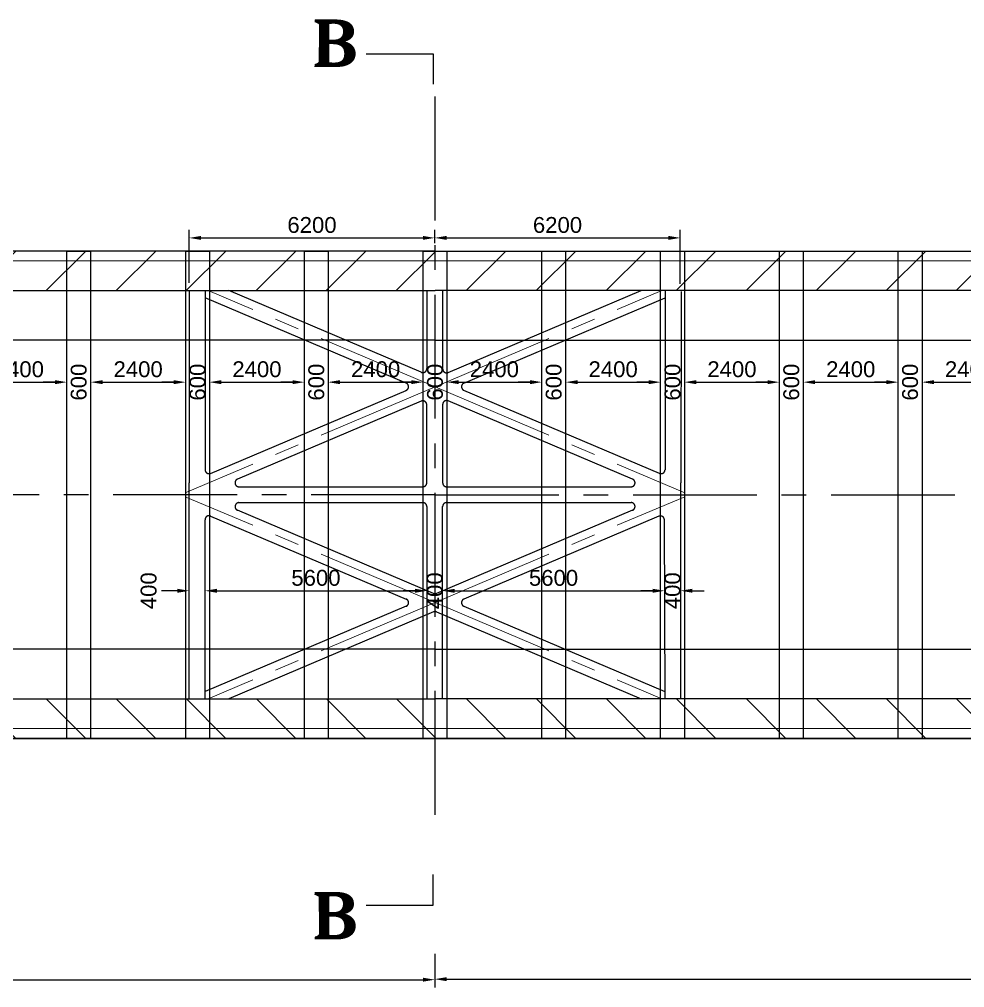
# Model space of a CAD drawing. Header units: millimetres. Extents: x 1231188 to 3899118, y -5478610 to -489530.
# Drawn here: x 3115048 to 3138919, y -2984878 to -2960440 of the extents above; entities that cross this region are included whole.
import ezdxf

# ---------------------------------------------------------------- set-up
doc = ezdxf.new("R2010")
doc.units = ezdxf.units.MM
doc.header["$LTSCALE"] = 25
doc.header["$MEASUREMENT"] = 0
doc.header["$PDMODE"] = 3
doc.linetypes.add('CENTER', pattern=[2, 1.25, -0.25, 0.25, -0.25])
doc.linetypes.add('HIDDEN', pattern=[0.375, 0.25, -0.125])
doc.layers.get('Defpoints').update_dxf_attribs({"color": 230, "lineweight": 9})
for name, color, linetype in [('ARCH', 4, 'Continuous'), ('breasing', 4, 'Continuous'), ('SLOPEEARTH', 3, 'Continuous'), ('Suspender', 3, 'Continuous')]:
    doc.layers.add(name, color=color, linetype=linetype)
for name, color, linetype, lineweight in [('DIM', 8, 'Continuous', 13), ('HAJ', 191, 'Continuous', 15), ('HATCH', 191, 'Continuous', 9), ('Long beam', 2, 'Continuous', 15), ('Slab', 1, 'Continuous', 25)]:
    doc.layers.add(name, color=color, linetype=linetype, lineweight=lineweight)
doc.styles.add('ARIAL', font='arial.ttf', dxfattribs={"height": 400})
doc.styles.get("Standard").update_dxf_attribs({"font": 'swissl.ttf'})
doc.dimstyles.new('dim-50', dxfattribs={"dimtxt": 200, "dimasz": 200, "dimexe": 20, "dimexo": 20, "dimgap": 0.09, "dimtad": 0, "dimdec": 0, "dimzin": 0, "dimdsep": 46, "dimtxsty": 'Standard', "dimcen": 0.09, "dimclrd": 5, "dimclrt": 5, "dimazin": 0, "dimtfac": 1, "dimtdec": 0, "dimtofl": 0, "dimtmove": 0, "dimatfit": 3, "dimfxl": 1, "dimtolj": 1, "dimtzin": 0, "dimarcsym": 0})
pattern_1 = [(45, (-7696319.6, -8431839.4), (-883.88348, 883.88348), [])]
pattern_2 = [(315, (-7696319.6, 2486965.4), (-883.88348, -883.88348), [])]

# ---------------------------------------------------------------- blocks, each defined once
blk = doc.blocks.new('*D630')
at = {"layer": 'Defpoints', "color": 0, "lineweight": -2, "ltscale": 150, "transparency": 16777216}
for p in [(3113848, -2969597), (3116248, -2969597), (3116248, -2969622)]:
    blk.add_point(p, dxfattribs=at)
at = {"layer": 'DIM', "color": 0, "lineweight": -2, "ltscale": 150, "transparency": 16777216}
for p, q in [((3113848, -2969397), (3113848, -2969397)), ((3116248, -2969422), (3116248, -2969397))]:
    blk.add_line(p, q, dxfattribs=at)
at = {"layer": 'DIM', "color": 5, "lineweight": -2, "ltscale": 150, "transparency": 16777216}
blk.add_line((3114148, -2969597), (3115948, -2969597), dxfattribs=at)
for points in [[(3114148, -2969547), (3114148, -2969647), (3113848, -2969597)], [(3115948, -2969547), (3115948, -2969647), (3116248, -2969597)]]:
    blk.add_solid(points, dxfattribs=at)
at = {"layer": 'DIM', "color": 2, "ltscale": 150, "transparency": 16777216, "insert": (3115048, -2969273), "char_height": 400, "attachment_point": 5, "style": 'ARIAL'}
blk.add_mtext('\\A1;2400', dxfattribs=at)
blk = doc.blocks.new('*D631')
at = {"layer": 'Defpoints', "color": 0, "lineweight": -2, "ltscale": 150, "transparency": 16777216}
for p in [(3116248, -2969597), (3116848, -2969597), (3116848, -2969597)]:
    blk.add_point(p, dxfattribs=at)
at = {"layer": 'DIM', "color": 5, "lineweight": -2, "ltscale": 150, "transparency": 16777216}
for p, q in [((3115948, -2969597), (3115648, -2969597)), ((3117148, -2969597), (3117448, -2969597))]:
    blk.add_line(p, q, dxfattribs=at)
at = {"layer": 'DIM', "color": 0, "lineweight": -2, "ltscale": 150, "transparency": 16777216}
blk.add_line((3116248, -2969797), (3116248, -2969797), dxfattribs=at)
at = {"layer": 'DIM', "color": 5, "lineweight": -2, "ltscale": 150, "transparency": 16777216}
for points in [[(3115948, -2969547), (3115948, -2969647), (3116248, -2969597)], [(3117148, -2969547), (3117148, -2969647), (3116848, -2969597)]]:
    blk.add_solid(points, dxfattribs=at)
at = {"layer": 'DIM', "color": 2, "ltscale": 150, "transparency": 16777216, "insert": (3116548, -2969597), "char_height": 400, "attachment_point": 5, "rotation": 90, "style": 'ARIAL'}
blk.add_mtext('\\A1;600', dxfattribs=at)
blk = doc.blocks.new('*D632')
at = {"layer": 'Defpoints', "color": 0, "lineweight": -2, "ltscale": 150, "transparency": 16777216}
for p in [(3116848, -2969597), (3119248, -2969597), (3119248, -2969597)]:
    blk.add_point(p, dxfattribs=at)
at = {"layer": 'DIM', "color": 0, "lineweight": -2, "ltscale": 150, "transparency": 16777216}
for p, q in [((3116848, -2969397), (3116848, -2969397)), ((3119248, -2969397), (3119248, -2969397))]:
    blk.add_line(p, q, dxfattribs=at)
at = {"layer": 'DIM', "color": 5, "lineweight": -2, "ltscale": 150, "transparency": 16777216}
blk.add_line((3117148, -2969597), (3118948, -2969597), dxfattribs=at)
for points in [[(3117148, -2969547), (3117148, -2969647), (3116848, -2969597)], [(3118948, -2969547), (3118948, -2969647), (3119248, -2969597)]]:
    blk.add_solid(points, dxfattribs=at)
at = {"layer": 'DIM', "color": 2, "ltscale": 150, "transparency": 16777216, "insert": (3118048, -2969273), "char_height": 400, "attachment_point": 5, "style": 'ARIAL'}
blk.add_mtext('\\A1;2400', dxfattribs=at)
blk = doc.blocks.new('*D633')
at = {"layer": 'Defpoints', "color": 0, "lineweight": -2, "ltscale": 150, "transparency": 16777216}
for p in [(3119248, -2969597), (3119848, -2969597), (3119848, -2969597)]:
    blk.add_point(p, dxfattribs=at)
at = {"layer": 'DIM', "color": 5, "lineweight": -2, "ltscale": 150, "transparency": 16777216}
for p, q in [((3118948, -2969597), (3118648, -2969597)), ((3120148, -2969597), (3120448, -2969597))]:
    blk.add_line(p, q, dxfattribs=at)
at = {"layer": 'DIM', "color": 0, "lineweight": -2, "ltscale": 150, "transparency": 16777216}
for p, q in [((3119248, -2969797), (3119248, -2969797)), ((3119848, -2969797), (3119848, -2969797))]:
    blk.add_line(p, q, dxfattribs=at)
at = {"layer": 'DIM', "color": 5, "lineweight": -2, "ltscale": 150, "transparency": 16777216}
for points in [[(3118948, -2969547), (3118948, -2969647), (3119248, -2969597)], [(3120148, -2969547), (3120148, -2969647), (3119848, -2969597)]]:
    blk.add_solid(points, dxfattribs=at)
at = {"layer": 'DIM', "color": 2, "ltscale": 150, "transparency": 16777216, "insert": (3119548, -2969597), "char_height": 400, "attachment_point": 5, "rotation": 90, "style": 'ARIAL'}
blk.add_mtext('\\A1;600', dxfattribs=at)
blk = doc.blocks.new('*D634')
at = {"layer": 'Defpoints', "color": 0, "lineweight": -2, "ltscale": 150, "transparency": 16777216}
for p in [(3119848, -2969597), (3122248, -2969597), (3122248, -2969597)]:
    blk.add_point(p, dxfattribs=at)
at = {"layer": 'DIM', "color": 0, "lineweight": -2, "ltscale": 150, "transparency": 16777216}
for p, q in [((3119848, -2969397), (3119848, -2969397)), ((3122248, -2969397), (3122248, -2969397))]:
    blk.add_line(p, q, dxfattribs=at)
at = {"layer": 'DIM', "color": 5, "lineweight": -2, "ltscale": 150, "transparency": 16777216}
blk.add_line((3120148, -2969597), (3121948, -2969597), dxfattribs=at)
for points in [[(3120148, -2969547), (3120148, -2969647), (3119848, -2969597)], [(3121948, -2969547), (3121948, -2969647), (3122248, -2969597)]]:
    blk.add_solid(points, dxfattribs=at)
at = {"layer": 'DIM', "color": 2, "ltscale": 150, "transparency": 16777216, "insert": (3121048, -2969273), "char_height": 400, "attachment_point": 5, "style": 'ARIAL'}
blk.add_mtext('\\A1;2400', dxfattribs=at)
blk = doc.blocks.new('*D635')
at = {"layer": 'Defpoints', "color": 0, "lineweight": -2, "ltscale": 150, "transparency": 16777216}
for p in [(3122248, -2969597), (3122848, -2969597), (3122848, -2969597)]:
    blk.add_point(p, dxfattribs=at)
at = {"layer": 'DIM', "color": 5, "lineweight": -2, "ltscale": 150, "transparency": 16777216}
for p, q in [((3121948, -2969597), (3121648, -2969597)), ((3123148, -2969597), (3123448, -2969597))]:
    blk.add_line(p, q, dxfattribs=at)
at = {"layer": 'DIM', "color": 0, "lineweight": -2, "ltscale": 150, "transparency": 16777216}
blk.add_line((3122248, -2969797), (3122248, -2969797), dxfattribs=at)
at = {"layer": 'DIM', "color": 5, "lineweight": -2, "ltscale": 150, "transparency": 16777216}
for points in [[(3121948, -2969547), (3121948, -2969647), (3122248, -2969597)], [(3123148, -2969547), (3123148, -2969647), (3122848, -2969597)]]:
    blk.add_solid(points, dxfattribs=at)
at = {"layer": 'DIM', "color": 2, "ltscale": 150, "transparency": 16777216, "insert": (3122548, -2969597), "char_height": 400, "attachment_point": 5, "rotation": 90, "style": 'ARIAL'}
blk.add_mtext('\\A1;600', dxfattribs=at)
blk = doc.blocks.new('*D636')
at = {"layer": 'Defpoints', "color": 0, "lineweight": -2, "ltscale": 150, "transparency": 16777216}
for p in [(3122845, -2969597), (3125246, -2969597), (3125246, -2969597)]:
    blk.add_point(p, dxfattribs=at)
at = {"layer": 'DIM', "color": 0, "lineweight": -2, "ltscale": 150, "transparency": 16777216}
for p, q in [((3122845, -2969397), (3122845, -2969397)), ((3125246, -2969397), (3125246, -2969397))]:
    blk.add_line(p, q, dxfattribs=at)
at = {"layer": 'DIM', "color": 5, "lineweight": -2, "ltscale": 150, "transparency": 16777216}
blk.add_line((3123145, -2969597), (3124946, -2969597), dxfattribs=at)
for points in [[(3123145, -2969547), (3123145, -2969647), (3122845, -2969597)], [(3124946, -2969547), (3124946, -2969647), (3125246, -2969597)]]:
    blk.add_solid(points, dxfattribs=at)
at = {"layer": 'DIM', "color": 2, "ltscale": 150, "transparency": 16777216, "insert": (3124045, -2969273), "char_height": 400, "attachment_point": 5, "style": 'ARIAL'}
blk.add_mtext('\\A1;2400', dxfattribs=at)
blk = doc.blocks.new('*D637')
at = {"layer": 'Defpoints', "color": 0, "lineweight": -2, "ltscale": 150, "transparency": 16777216}
for p in [(3125246, -2969597), (3125846, -2969585), (3125846, -2969597)]:
    blk.add_point(p, dxfattribs=at)
at = {"layer": 'DIM', "color": 5, "lineweight": -2, "ltscale": 150, "transparency": 16777216}
for p, q in [((3124946, -2969597), (3124646, -2969597)), ((3126146, -2969597), (3126446, -2969597))]:
    blk.add_line(p, q, dxfattribs=at)
at = {"layer": 'DIM', "color": 0, "lineweight": -2, "ltscale": 150, "transparency": 16777216}
blk.add_line((3125846, -2969785), (3125846, -2969797), dxfattribs=at)
at = {"layer": 'DIM', "color": 5, "lineweight": -2, "ltscale": 150, "transparency": 16777216}
for points in [[(3124946, -2969547), (3124946, -2969647), (3125246, -2969597)], [(3126146, -2969547), (3126146, -2969647), (3125846, -2969597)]]:
    blk.add_solid(points, dxfattribs=at)
at = {"layer": 'DIM', "color": 2, "ltscale": 150, "transparency": 16777216, "insert": (3125546, -2969597), "char_height": 400, "attachment_point": 5, "rotation": 90, "style": 'ARIAL'}
blk.add_mtext('\\A1;600', dxfattribs=at)
blk = doc.blocks.new('*D638')
at = {"layer": 'Defpoints', "color": 0, "lineweight": -2, "ltscale": 150, "transparency": 16777216}
for p in [(3125843, -2969597), (3128243, -2969597), (3128243, -2969597)]:
    blk.add_point(p, dxfattribs=at)
at = {"layer": 'DIM', "color": 0, "lineweight": -2, "ltscale": 150, "transparency": 16777216}
for p, q in [((3125843, -2969397), (3125843, -2969397)), ((3128243, -2969797), (3128243, -2969797))]:
    blk.add_line(p, q, dxfattribs=at)
at = {"layer": 'DIM', "color": 5, "lineweight": -2, "ltscale": 150, "transparency": 16777216}
blk.add_line((3126143, -2969597), (3127943, -2969597), dxfattribs=at)
for points in [[(3126143, -2969547), (3126143, -2969647), (3125843, -2969597)], [(3127943, -2969547), (3127943, -2969647), (3128243, -2969597)]]:
    blk.add_solid(points, dxfattribs=at)
at = {"layer": 'DIM', "color": 2, "ltscale": 150, "transparency": 16777216, "insert": (3127043, -2969273), "char_height": 400, "attachment_point": 5, "style": 'ARIAL'}
blk.add_mtext('\\A1;2400', dxfattribs=at)
blk = doc.blocks.new('*D639')
at = {"layer": 'Defpoints', "color": 0, "lineweight": -2, "ltscale": 150, "transparency": 16777216}
for p in [(3128243, -2969597), (3128843, -2969597), (3128843, -2969597)]:
    blk.add_point(p, dxfattribs=at)
at = {"layer": 'DIM', "color": 5, "lineweight": -2, "ltscale": 150, "transparency": 16777216}
for p, q in [((3127943, -2969597), (3127643, -2969597)), ((3129143, -2969597), (3129443, -2969597))]:
    blk.add_line(p, q, dxfattribs=at)
at = {"layer": 'DIM', "color": 0, "lineweight": -2, "ltscale": 150, "transparency": 16777216}
for p, q in [((3128243, -2969797), (3128243, -2969797)), ((3128843, -2969797), (3128843, -2969797))]:
    blk.add_line(p, q, dxfattribs=at)
at = {"layer": 'DIM', "color": 5, "lineweight": -2, "ltscale": 150, "transparency": 16777216}
for points in [[(3127943, -2969547), (3127943, -2969647), (3128243, -2969597)], [(3129143, -2969547), (3129143, -2969647), (3128843, -2969597)]]:
    blk.add_solid(points, dxfattribs=at)
at = {"layer": 'DIM', "color": 2, "ltscale": 150, "transparency": 16777216, "insert": (3128543, -2969597), "char_height": 400, "attachment_point": 5, "rotation": 90, "style": 'ARIAL'}
blk.add_mtext('\\A1;600', dxfattribs=at)
blk = doc.blocks.new('*D640')
at = {"layer": 'Defpoints', "color": 0, "lineweight": -2, "ltscale": 150, "transparency": 16777216}
for p in [(3128843, -2969597), (3131243, -2969597), (3131243, -2969597)]:
    blk.add_point(p, dxfattribs=at)
at = {"layer": 'DIM', "color": 5, "lineweight": -2, "ltscale": 150, "transparency": 16777216}
blk.add_line((3129143, -2969597), (3130943, -2969597), dxfattribs=at)
at = {"layer": 'DIM', "color": 0, "lineweight": -2, "ltscale": 150, "transparency": 16777216}
for p, q in [((3128843, -2969797), (3128843, -2969797)), ((3131243, -2969797), (3131243, -2969797))]:
    blk.add_line(p, q, dxfattribs=at)
at = {"layer": 'DIM', "color": 5, "lineweight": -2, "ltscale": 150, "transparency": 16777216}
for points in [[(3129143, -2969547), (3129143, -2969647), (3128843, -2969597)], [(3130943, -2969547), (3130943, -2969647), (3131243, -2969597)]]:
    blk.add_solid(points, dxfattribs=at)
at = {"layer": 'DIM', "color": 2, "ltscale": 150, "transparency": 16777216, "insert": (3130043, -2969273), "char_height": 400, "attachment_point": 5, "style": 'ARIAL'}
blk.add_mtext('\\A1;2400', dxfattribs=at)
blk = doc.blocks.new('*D641')
at = {"layer": 'Defpoints', "color": 0, "lineweight": -2, "ltscale": 150, "transparency": 16777216}
for p in [(3131243, -2969597), (3131843, -2969597), (3131843, -2969597)]:
    blk.add_point(p, dxfattribs=at)
at = {"layer": 'DIM', "color": 5, "lineweight": -2, "ltscale": 150, "transparency": 16777216}
for p, q in [((3130943, -2969597), (3130643, -2969597)), ((3132143, -2969597), (3132443, -2969597))]:
    blk.add_line(p, q, dxfattribs=at)
at = {"layer": 'DIM', "color": 0, "lineweight": -2, "ltscale": 150, "transparency": 16777216}
for p, q in [((3131243, -2969797), (3131243, -2969797)), ((3131843, -2969797), (3131843, -2969797))]:
    blk.add_line(p, q, dxfattribs=at)
at = {"layer": 'DIM', "color": 5, "lineweight": -2, "ltscale": 150, "transparency": 16777216}
for points in [[(3130943, -2969547), (3130943, -2969647), (3131243, -2969597)], [(3132143, -2969547), (3132143, -2969647), (3131843, -2969597)]]:
    blk.add_solid(points, dxfattribs=at)
at = {"layer": 'DIM', "color": 2, "ltscale": 150, "transparency": 16777216, "insert": (3131543, -2969597), "char_height": 400, "attachment_point": 5, "rotation": 90, "style": 'ARIAL'}
blk.add_mtext('\\A1;600', dxfattribs=at)
blk = doc.blocks.new('*D642')
at = {"layer": 'Defpoints', "color": 0, "lineweight": -2, "ltscale": 150, "transparency": 16777216}
for p in [(3131843, -2969597), (3134243, -2969597), (3134243, -2969597)]:
    blk.add_point(p, dxfattribs=at)
at = {"layer": 'DIM', "color": 5, "lineweight": -2, "ltscale": 150, "transparency": 16777216}
blk.add_line((3132143, -2969597), (3133943, -2969597), dxfattribs=at)
at = {"layer": 'DIM', "color": 0, "lineweight": -2, "ltscale": 150, "transparency": 16777216}
for p, q in [((3131843, -2969797), (3131843, -2969797)), ((3134243, -2969797), (3134243, -2969797))]:
    blk.add_line(p, q, dxfattribs=at)
at = {"layer": 'DIM', "color": 5, "lineweight": -2, "ltscale": 150, "transparency": 16777216}
for points in [[(3132143, -2969547), (3132143, -2969647), (3131843, -2969597)], [(3133943, -2969547), (3133943, -2969647), (3134243, -2969597)]]:
    blk.add_solid(points, dxfattribs=at)
at = {"layer": 'DIM', "color": 2, "ltscale": 150, "transparency": 16777216, "insert": (3133043, -2969273), "char_height": 400, "attachment_point": 5, "style": 'ARIAL'}
blk.add_mtext('\\A1;2400', dxfattribs=at)
blk = doc.blocks.new('*D643')
at = {"layer": 'Defpoints', "color": 0, "lineweight": -2, "ltscale": 150, "transparency": 16777216}
for p in [(3134243, -2969597), (3134843, -2969597), (3134843, -2969597)]:
    blk.add_point(p, dxfattribs=at)
at = {"layer": 'DIM', "color": 5, "lineweight": -2, "ltscale": 150, "transparency": 16777216}
for p, q in [((3133943, -2969597), (3133643, -2969597)), ((3135143, -2969597), (3135443, -2969597))]:
    blk.add_line(p, q, dxfattribs=at)
at = {"layer": 'DIM', "color": 0, "lineweight": -2, "ltscale": 150, "transparency": 16777216}
blk.add_line((3134243, -2969797), (3134243, -2969797), dxfattribs=at)
at = {"layer": 'DIM', "color": 5, "lineweight": -2, "ltscale": 150, "transparency": 16777216}
for points in [[(3133943, -2969547), (3133943, -2969647), (3134243, -2969597)], [(3135143, -2969547), (3135143, -2969647), (3134843, -2969597)]]:
    blk.add_solid(points, dxfattribs=at)
at = {"layer": 'DIM', "color": 2, "ltscale": 150, "transparency": 16777216, "insert": (3134543, -2969597), "char_height": 400, "attachment_point": 5, "rotation": 90, "style": 'ARIAL'}
blk.add_mtext('\\A1;600', dxfattribs=at)
blk = doc.blocks.new('*D644')
at = {"layer": 'Defpoints', "color": 0, "lineweight": -2, "ltscale": 150, "transparency": 16777216}
for p in [(3134843, -2969597), (3137243, -2969597), (3137243, -2969597)]:
    blk.add_point(p, dxfattribs=at)
at = {"layer": 'DIM', "color": 5, "lineweight": -2, "ltscale": 150, "transparency": 16777216}
blk.add_line((3135143, -2969597), (3136943, -2969597), dxfattribs=at)
at = {"layer": 'DIM', "color": 0, "lineweight": -2, "ltscale": 150, "transparency": 16777216}
for p, q in [((3134843, -2969797), (3134843, -2969797)), ((3137243, -2969797), (3137243, -2969797))]:
    blk.add_line(p, q, dxfattribs=at)
at = {"layer": 'DIM', "color": 5, "lineweight": -2, "ltscale": 150, "transparency": 16777216}
for points in [[(3135143, -2969547), (3135143, -2969647), (3134843, -2969597)], [(3136943, -2969547), (3136943, -2969647), (3137243, -2969597)]]:
    blk.add_solid(points, dxfattribs=at)
at = {"layer": 'DIM', "color": 2, "ltscale": 150, "transparency": 16777216, "insert": (3136043, -2969273), "char_height": 400, "attachment_point": 5, "style": 'ARIAL'}
blk.add_mtext('\\A1;2400', dxfattribs=at)
blk = doc.blocks.new('*D645')
at = {"layer": 'Defpoints', "color": 0, "lineweight": -2, "ltscale": 150, "transparency": 16777216}
for p in [(3137243, -2969597), (3137843, -2969597), (3137843, -2969597)]:
    blk.add_point(p, dxfattribs=at)
at = {"layer": 'DIM', "color": 5, "lineweight": -2, "ltscale": 150, "transparency": 16777216}
for p, q in [((3136943, -2969597), (3136643, -2969597)), ((3138143, -2969597), (3138443, -2969597))]:
    blk.add_line(p, q, dxfattribs=at)
at = {"layer": 'DIM', "color": 0, "lineweight": -2, "ltscale": 150, "transparency": 16777216}
blk.add_line((3137243, -2969797), (3137243, -2969797), dxfattribs=at)
at = {"layer": 'DIM', "color": 5, "lineweight": -2, "ltscale": 150, "transparency": 16777216}
for points in [[(3136943, -2969547), (3136943, -2969647), (3137243, -2969597)], [(3138143, -2969547), (3138143, -2969647), (3137843, -2969597)]]:
    blk.add_solid(points, dxfattribs=at)
at = {"layer": 'DIM', "color": 2, "ltscale": 150, "transparency": 16777216, "insert": (3137543, -2969597), "char_height": 400, "attachment_point": 5, "rotation": 90, "style": 'ARIAL'}
blk.add_mtext('\\A1;600', dxfattribs=at)
blk = doc.blocks.new('*D646')
at = {"layer": 'Defpoints', "color": 0, "lineweight": -2, "ltscale": 150, "transparency": 16777216}
for p in [(3137843, -2969597), (3140243, -2969597), (3140243, -2969597)]:
    blk.add_point(p, dxfattribs=at)
at = {"layer": 'DIM', "color": 5, "lineweight": -2, "ltscale": 150, "transparency": 16777216}
blk.add_line((3138143, -2969597), (3139943, -2969597), dxfattribs=at)
at = {"layer": 'DIM', "color": 0, "lineweight": -2, "ltscale": 150, "transparency": 16777216}
for p, q in [((3137843, -2969797), (3137843, -2969797)), ((3140243, -2969797), (3140243, -2969797))]:
    blk.add_line(p, q, dxfattribs=at)
at = {"layer": 'DIM', "color": 5, "lineweight": -2, "ltscale": 150, "transparency": 16777216}
for points in [[(3138143, -2969547), (3138143, -2969647), (3137843, -2969597)], [(3139943, -2969547), (3139943, -2969647), (3140243, -2969597)]]:
    blk.add_solid(points, dxfattribs=at)
at = {"layer": 'DIM', "color": 2, "ltscale": 150, "transparency": 16777216, "insert": (3139043, -2969273), "char_height": 400, "attachment_point": 5, "style": 'ARIAL'}
blk.add_mtext('\\A1;2400', dxfattribs=at)
blk = doc.blocks.new('*D659')
at = {"layer": 'Defpoints', "color": 0, "lineweight": -2, "ltscale": 150, "transparency": 16777216}
for p in [(3119338, -2974862), (3119738, -2974862), (3119738, -2974862)]:
    blk.add_point(p, dxfattribs=at)
at = {"layer": 'DIM', "color": 5, "lineweight": -2, "ltscale": 150, "transparency": 16777216}
for p, q in [((3119038, -2974862), (3118638, -2974862)), ((3120038, -2974862), (3120338, -2974862))]:
    blk.add_line(p, q, dxfattribs=at)
for points in [[(3119038, -2974812), (3119038, -2974912), (3119338, -2974862)], [(3120038, -2974812), (3120038, -2974912), (3119738, -2974862)]]:
    blk.add_solid(points, dxfattribs=at)
at = {"layer": 'DIM', "color": 2, "ltscale": 150, "transparency": 16777216, "insert": (3118314, -2974862), "char_height": 400, "attachment_point": 5, "rotation": 90, "style": 'ARIAL'}
blk.add_mtext('\\A1;400', dxfattribs=at)
blk = doc.blocks.new('*D660')
at = {"layer": 'Defpoints', "color": 0, "lineweight": -2, "ltscale": 150, "transparency": 16777216}
for p in [(3119738, -2974862), (3125338, -2974862), (3125338, -2974862)]:
    blk.add_point(p, dxfattribs=at)
at = {"layer": 'DIM', "color": 5, "lineweight": -2, "ltscale": 150, "transparency": 16777216}
blk.add_line((3120038, -2974862), (3125038, -2974862), dxfattribs=at)
for points in [[(3120038, -2974812), (3120038, -2974912), (3119738, -2974862)], [(3125038, -2974812), (3125038, -2974912), (3125338, -2974862)]]:
    blk.add_solid(points, dxfattribs=at)
at = {"layer": 'DIM', "color": 2, "ltscale": 150, "transparency": 16777216, "insert": (3122538, -2974538), "char_height": 400, "attachment_point": 5, "style": 'ARIAL'}
blk.add_mtext('\\A1;5600', dxfattribs=at)
blk = doc.blocks.new('*D661')
at = {"layer": 'Defpoints', "color": 0, "lineweight": -2, "ltscale": 150, "transparency": 16777216}
for p in [(3125338, -2974862), (3125738, -2974863), (3125738, -2974863)]:
    blk.add_point(p, dxfattribs=at)
at = {"layer": 'DIM', "color": 5, "lineweight": -2, "ltscale": 150, "transparency": 16777216}
for p, q in [((3125038, -2974863), (3124738, -2974863)), ((3126038, -2974863), (3126338, -2974863))]:
    blk.add_line(p, q, dxfattribs=at)
at = {"layer": 'DIM', "color": 0, "lineweight": -2, "ltscale": 150, "transparency": 16777216}
blk.add_line((3125338, -2975062), (3125338, -2975063), dxfattribs=at)
at = {"layer": 'DIM', "color": 5, "lineweight": -2, "ltscale": 150, "transparency": 16777216}
for points in [[(3125038, -2974813), (3125038, -2974913), (3125338, -2974863)], [(3126038, -2974813), (3126038, -2974913), (3125738, -2974863)]]:
    blk.add_solid(points, dxfattribs=at)
at = {"layer": 'DIM', "color": 2, "ltscale": 150, "transparency": 16777216, "insert": (3125538, -2974863), "char_height": 400, "attachment_point": 5, "rotation": 90, "style": 'ARIAL'}
blk.add_mtext('\\A1;400', dxfattribs=at)
blk = doc.blocks.new('*D662')
at = {"layer": 'Defpoints', "color": 0, "lineweight": -2, "ltscale": 150, "transparency": 16777216}
for p in [(3131338, -2974822), (3125738, -2974863), (3131338, -2974863)]:
    blk.add_point(p, dxfattribs=at)
at = {"layer": 'DIM', "color": 5, "lineweight": -2, "ltscale": 150, "transparency": 16777216}
blk.add_line((3126038, -2974863), (3131038, -2974863), dxfattribs=at)
at = {"layer": 'DIM', "color": 0, "lineweight": -2, "ltscale": 150, "transparency": 16777216}
blk.add_line((3131338, -2975022), (3131338, -2975063), dxfattribs=at)
at = {"layer": 'DIM', "color": 5, "lineweight": -2, "ltscale": 150, "transparency": 16777216}
for points in [[(3126038, -2974813), (3126038, -2974913), (3125738, -2974863)], [(3131038, -2974813), (3131038, -2974913), (3131338, -2974863)]]:
    blk.add_solid(points, dxfattribs=at)
at = {"layer": 'DIM', "color": 2, "ltscale": 150, "transparency": 16777216, "insert": (3128538, -2974539), "char_height": 400, "attachment_point": 5, "style": 'ARIAL'}
blk.add_mtext('\\A1;5600', dxfattribs=at)
blk = doc.blocks.new('*D663')
at = {"layer": 'Defpoints', "color": 0, "lineweight": -2, "ltscale": 150, "transparency": 16777216}
for p in [(3131344, -2974822), (3131743, -2974862), (3131743, -2974862)]:
    blk.add_point(p, dxfattribs=at)
at = {"layer": 'DIM', "color": 5, "lineweight": -2, "ltscale": 150, "transparency": 16777216}
for p, q in [((3131044, -2974862), (3130744, -2974862)), ((3132043, -2974862), (3132343, -2974862))]:
    blk.add_line(p, q, dxfattribs=at)
at = {"layer": 'DIM', "color": 0, "lineweight": -2, "ltscale": 150, "transparency": 16777216}
for p, q in [((3131344, -2975022), (3131344, -2975062)), ((3131743, -2975062), (3131743, -2975062))]:
    blk.add_line(p, q, dxfattribs=at)
at = {"layer": 'DIM', "color": 5, "lineweight": -2, "ltscale": 150, "transparency": 16777216}
for points in [[(3131044, -2974812), (3131044, -2974912), (3131344, -2974862)], [(3132043, -2974812), (3132043, -2974912), (3131743, -2974862)]]:
    blk.add_solid(points, dxfattribs=at)
at = {"layer": 'DIM', "color": 2, "ltscale": 150, "transparency": 16777216, "insert": (3131543, -2974862), "char_height": 400, "attachment_point": 5, "rotation": 90, "style": 'ARIAL'}
blk.add_mtext('\\A1;400', dxfattribs=at)
blk = doc.blocks.new('*D664')
at = {"layer": 'Defpoints', "color": 0, "lineweight": -2, "ltscale": 150, "transparency": 16777216}
for p in [(3125538, -2965956), (3125538, -2966287), (3119338, -2967287)]:
    blk.add_point(p, dxfattribs=at)
at = {"layer": 'DIM', "color": 0, "lineweight": -2, "ltscale": 150, "transparency": 16777216}
for p, q in [((3119338, -2967087), (3119338, -2965756)), ((3125538, -2966087), (3125538, -2965756))]:
    blk.add_line(p, q, dxfattribs=at)
at = {"layer": 'DIM', "color": 5, "lineweight": -2, "ltscale": 150, "transparency": 16777216}
blk.add_line((3119638, -2965956), (3125238, -2965956), dxfattribs=at)
for points in [[(3119638, -2965906), (3119638, -2966006), (3119338, -2965956)], [(3125238, -2965906), (3125238, -2966006), (3125538, -2965956)]]:
    blk.add_solid(points, dxfattribs=at)
at = {"layer": 'DIM', "color": 2, "ltscale": 150, "transparency": 16777216, "insert": (3122438, -2965632), "char_height": 400, "attachment_point": 5, "style": 'ARIAL'}
blk.add_mtext('\\A1;6200', dxfattribs=at)
blk = doc.blocks.new('*D665')
at = {"layer": 'Defpoints', "color": 0, "lineweight": -2, "ltscale": 150, "transparency": 16777216}
for p in [(3131738, -2965956), (3125538, -2966077), (3131738, -2967312)]:
    blk.add_point(p, dxfattribs=at)
at = {"layer": 'DIM', "color": 0, "lineweight": -2, "ltscale": 150, "transparency": 16777216}
for p, q in [((3125538, -2965877), (3125538, -2965756)), ((3131738, -2967112), (3131738, -2965756))]:
    blk.add_line(p, q, dxfattribs=at)
at = {"layer": 'DIM', "color": 5, "lineweight": -2, "ltscale": 150, "transparency": 16777216}
blk.add_line((3125838, -2965956), (3131438, -2965956), dxfattribs=at)
for points in [[(3125838, -2965906), (3125838, -2966006), (3125538, -2965956)], [(3131438, -2965906), (3131438, -2966006), (3131738, -2965956)]]:
    blk.add_solid(points, dxfattribs=at)
at = {"layer": 'DIM', "color": 2, "ltscale": 150, "transparency": 16777216, "insert": (3128638, -2965632), "char_height": 400, "attachment_point": 5, "style": 'ARIAL'}
blk.add_mtext('\\A1;6200', dxfattribs=at)
blk = doc.blocks.new('*D675')
at = {"layer": 'Defpoints', "color": 0, "lineweight": -2, "ltscale": 150, "transparency": 16777216}
for p in [(3090068, -2984546, 46692), (3125538, -2984546), (3125538, -2984678)]:
    blk.add_point(p, dxfattribs=at)
at = {"layer": 'DIM', "color": 0, "lineweight": -2, "ltscale": 150, "transparency": 16777216}
for p, q in [((3090068, -2984746), (3090068, -2984878)), ((3125538, -2984746), (3125538, -2984878))]:
    blk.add_line(p, q, dxfattribs=at)
at = {"layer": 'DIM', "color": 5, "lineweight": -2, "ltscale": 150, "transparency": 16777216}
blk.add_line((3090368, -2984678), (3125238, -2984678), dxfattribs=at)
for points in [[(3090368, -2984628), (3090368, -2984728), (3090068, -2984678)], [(3125238, -2984628), (3125238, -2984728), (3125538, -2984678)]]:
    blk.add_solid(points, dxfattribs=at)
at = {"layer": 'DIM', "color": 2, "ltscale": 150, "transparency": 16777216, "insert": (3107803, -2984354), "char_height": 400, "attachment_point": 5, "style": 'ARIAL'}
blk.add_mtext('\\A1;35470', dxfattribs=at)
blk = doc.blocks.new('*D676')
at = {"layer": 'Defpoints', "color": 0, "lineweight": -2, "ltscale": 150, "transparency": 16777216}
for p in [(3125538, -2983827), (3161008, -2983827, 46692), (3161008, -2984665)]:
    blk.add_point(p, dxfattribs=at)
at = {"layer": 'DIM', "color": 0, "lineweight": -2, "ltscale": 150, "transparency": 16777216}
for p, q in [((3125538, -2984027), (3125538, -2984865)), ((3161008, -2984027), (3161008, -2984865))]:
    blk.add_line(p, q, dxfattribs=at)
at = {"layer": 'DIM', "color": 5, "lineweight": -2, "ltscale": 150, "transparency": 16777216}
blk.add_line((3125838, -2984665), (3160708, -2984665), dxfattribs=at)
for points in [[(3125838, -2984615), (3125838, -2984715), (3125538, -2984665)], [(3160708, -2984615), (3160708, -2984715), (3161008, -2984665)]]:
    blk.add_solid(points, dxfattribs=at)
at = {"layer": 'DIM', "color": 2, "ltscale": 150, "transparency": 16777216, "insert": (3143273, -2984341), "char_height": 400, "attachment_point": 5, "style": 'ARIAL'}
blk.add_mtext('\\A1;35470', dxfattribs=at)

msp = doc.modelspace()

# ---------------------------------------------------------------- hatches: boundary and pattern name
at = {"layer": 'HATCH', "linetype": 'ByBlock', "ltscale": 100}
h = msp.add_hatch(dxfattribs=at)
h.set_pattern_fill('ANSI31', color=256, scale=10000, style=0)
h.set_pattern_definition(pattern_1)
h.paths.add_polyline_path([(3101545.50942, -2966287), (3101545.50942, -2967287), (3125545.50942, -2967287), (3125545.50942, -2966287)])
h = msp.add_hatch(dxfattribs=at)
h.set_pattern_fill('ANSI31', color=256, scale=10000, style=0)
h.set_pattern_definition(pattern_1)
h.paths.add_polyline_path([(3125545.50942, -2966287), (3125545.50942, -2967287), (3149545.50942, -2967287), (3149545.50942, -2966287)])
h = msp.add_hatch(dxfattribs=at)
h.set_pattern_fill('ANSI31', color=256, scale=10000, style=0)
h.set_pattern_definition(pattern_2)
h.paths.add_polyline_path([(3125545.50942, -2978587), (3125545.50942, -2977587), (3101545.50942, -2977587), (3101545.50942, -2978587)])
h = msp.add_hatch(dxfattribs=at)
h.set_pattern_fill('ANSI31', color=256, scale=10000, style=0)
h.set_pattern_definition(pattern_2)
h.paths.add_polyline_path([(3149545.50942, -2978587), (3149545.50942, -2977587), (3125545.50942, -2977587), (3125545.50942, -2978587)])

# ---------------------------------------------------------------- linework, layer by layer
at = {"layer": 'ARCH', "linetype": 'ByBlock', "ltscale": 100}
for p in [(3099913.23017, -2978587), (3151177.78867, -2978587)]:
    msp.add_line(p, (3125545.50942, -2978587), dxfattribs=at)
for points in [[(3101545.50942, -2966287), (3101545.50942, -2967287), (3125545.50942, -2967287)], [(3125545.50942, -2966287), (3101545.50942, -2966287)], [(3149545.50942, -2966287), (3149545.50942, -2967287), (3125545.50942, -2967287)], [(3125545.50942, -2966287), (3149545.50942, -2966287)], [(3101545.50942, -2978587), (3101545.50942, -2977587), (3125545.50942, -2977587)], [(3149545.50942, -2978587), (3149545.50942, -2977587), (3125545.50942, -2977587)], [(3125545.50942, -2978587), (3101545.50942, -2978587)], [(3125545.50942, -2978587), (3149545.50942, -2978587)]]:
    msp.add_lwpolyline(points, dxfattribs=at)
at = {"layer": 'breasing', "linetype": 'HIDDEN', "ltscale": 6000}
for p, q in [((3124816.04619, -2975254.06553), (3119737.889, -2977407.26934)), ((3126274.97264, -2975254.06553), (3131352.5046, -2977407.00423)), ((3125506.47235, -2975395.78796), (3120338.67582, -2977587)), ((3125584.54649, -2975395.78796), (3130752.34302, -2977587))]:
    msp.add_line(p, q, dxfattribs=at)
for points in [[(3119337.889, -2967287.00088), (3119337.889, -2972137.00039)], [(3131758.06163, -2967312.04744), (3131753.12989, -2972136.89778)], [(3119337.889, -2977586.9999), (3119337.889, -2972137)], [(3131753.12984, -2977586.99951), (3131753.12984, -2972137)]]:
    msp.add_lwpolyline(points, dxfattribs=at)
for points in [[(3119737.889, -2967287), (3119737.889, -2971806.25055, 0.53719325), (3119876.92607, -2971898.31633), (3124816.04619, -2969804.06602, 0.6621671177), (3124816.04619, -2969619.93447), (3119737.889, -2967466.73066)], [(3125337.73771, -2967287.00049), (3125337.73771, -2969255.64711, -0.53719325), (3125198.70064, -2969347.71288), (3120338.67582, -2967287)], [(3125737.73771, -2967287.00049), (3125737.73771, -2969262.23771, 0.53719325), (3125876.77478, -2969354.30349), (3130752.34302, -2967287)], [(3131358.08957, -2967287.10226), (3131353.46787, -2971806.49617, -0.5368638594), (3131214.43085, -2971898.45968), (3126274.97264, -2969804.06602, -0.6621671177), (3126274.97264, -2969619.93447), (3131357.90794, -2967464.70468)], [(3125506.47235, -2974928.21155), (3120555.80666, -2972829.06578, -0.8171975018), (3120594.84374, -2972637), (3125237.73771, -2972637, -0.4142135624), (3125337.73771, -2972737), (3125337.73771, -2977586.99951)], [(3125737.73771, -2977586.99951), (3125737.73771, -2972737, -0.4142135624), (3125837.73771, -2972637), (3130496.1751, -2972637, -0.8171975018), (3130535.21217, -2972829.06578), (3125584.54649, -2974928.21155)], [(3119737.889, -2977586.9999), (3119737.889, -2973067.74945, -0.53719325), (3119876.92607, -2972975.68367), (3124816.04619, -2975069.93398)], [(3131353.12923, -2977586.65231), (3131337.43907, -2973074.05458, 0.536073692), (3131198.40261, -2972982.3365), (3126274.97264, -2975069.93398)]]:
    msp.add_lwpolyline(points, format="xyb", dxfattribs=at)
for points in [[(3125337.73771, -2972137), (3125337.73771, -2970168.35338, 0.5371932501), (3125198.70064, -2970076.2876), (3120555.80666, -2972044.93422, 0.8171975018), (3120594.84374, -2972237), (3125237.73771, -2972237, 0.4142135624)], [(3125837.73771, -2972237), (3130496.1751, -2972237, 0.8171975018), (3130535.21217, -2972044.93422), (3125876.77478, -2970069.697, 0.5371932501), (3125737.73771, -2970161.76278), (3125737.73771, -2972137, 0.4142135624)]]:
    msp.add_lwpolyline(points, format="xyb", close=True, dxfattribs=at)
for centre, start, end in [((3124777.00912, -2975161.99976), 292.977567624, 67.022432376), ((3125545.50942, -2974836.14577), 247.022432376, 292.977567624), ((3126314.00971, -2975161.99976), 112.977567624, 247.022432376), ((3125545.50942, -2975487.85374), 67.022432376, 112.977567624)]:
    msp.add_arc(centre, 100, start, end, dxfattribs=at)
at = {"layer": 'HATCH', "linetype": 'CENTER', "ltscale": 100}
for p, q in [((3125545.50942, -2969712.00024), (3119820.15439, -2967284.37625)), ((3125545.50942, -2969712.00024), (3131270.86445, -2967284.37625)), ((3125545.50942, -2969712.00024), (3119237.889, -2972386.51223)), ((3125545.50942, -2969712.00024), (3131853.12984, -2972386.51223)), ((3125545.50942, -2975161.99976), (3119237.889, -2972487.48777)), ((3125545.50942, -2975161.99976), (3131853.12984, -2972487.48777)), ((3125545.50942, -2975161.99976), (3119820.15439, -2977589.62375)), ((3125545.50942, -2975161.99976), (3131270.86445, -2977589.62375))]:
    msp.add_line(p, q, dxfattribs=at)
at = {"layer": 'Long beam', "linetype": 'ByBlock', "ltscale": 100}
for p, q in [((3097907.32508, -2966537), (3125545.50942, -2966537)), ((3153183.69375, -2966537), (3125545.50942, -2966537)), ((3097907.32508, -2967286.99952), (3125545.50942, -2967286.99964)), ((3153183.69375, -2967286.99952), (3125545.50942, -2967286.99964)), ((3097907.32508, -2977586.99951), (3125545.50942, -2977586.99951)), ((3153183.69375, -2977586.99951), (3125545.50942, -2977586.99951)), ((3097907.32508, -2978337), (3125545.50942, -2978337)), ((3153183.69375, -2978337), (3125545.50942, -2978337))]:
    msp.add_line(p, q, dxfattribs=at)
at = {"layer": 'Slab', "ltscale": 400}
for p, q in [((3125545.50942, -2968537), (3097907.32508, -2968537)), ((3125545.50942, -2968537), (3153183.69375, -2968537)), ((3125545.50942, -2976337), (3097907.32508, -2976337)), ((3125545.50942, -2976337), (3153183.69375, -2976337))]:
    msp.add_line(p, q, dxfattribs=at)
at = {"layer": 'SLOPEEARTH', "color": 0, "linetype": 'CENTER', "lineweight": -3, "ltscale": 100}
for p, q in [((3125537.73771, -2962391), (3125537.73771, -2980800.5)), ((3125545.50942, -2972437), (3068147.16035, -2972437, 4140.15585)), ((3125545.50942, -2972437), (3181923.93982, -2972437, 4140.15585))]:
    msp.add_line(p, q, dxfattribs=at)
for points in [[(3123803, -2961308), (3125498.5, -2961308), (3125498.5, -2962078)], [(3123803, -2982796.00052), (3125498.5, -2982796.00052), (3125498.5, -2982026.00052)]]:
    msp.add_lwpolyline(points, dxfattribs=at)
at = {"layer": 'Suspender', "color": 6, "linetype": 'ByBlock'}
for points in [[(3116248.26788, -2966287), (3116848.26788, -2966287), (3116848.26788, -2978587), (3116248.26788, -2978587)], [(3119248.23115, -2966287), (3119848.23115, -2966287), (3119848.23115, -2978587), (3119248.23115, -2978587)], [(3122248.19443, -2966287), (3122848.19443, -2966287), (3122848.19443, -2978587), (3122248.19443, -2978587)], [(3125245.50942, -2966287), (3125845.50942, -2966287), (3125845.50942, -2978587), (3125245.50942, -2978587)], [(3128242.82441, -2966287), (3128842.82441, -2966287), (3128842.82441, -2978587), (3128242.82441, -2978587)], [(3131242.78768, -2966287), (3131842.78768, -2966287), (3131842.78768, -2978587), (3131242.78768, -2978587)], [(3134242.75096, -2966287), (3134842.75096, -2966287), (3134842.75096, -2978587), (3134242.75096, -2978587)], [(3137242.71423, -2966287), (3137842.71423, -2966287), (3137842.71423, -2978587), (3137242.71423, -2978587)]]:
    msp.add_lwpolyline(points, close=True, dxfattribs=at)

# ---------------------------------------------------------------- texts
at = {"layer": 'HAJ', "ltscale": 15, "char_height": 1200, "width": 12561.8638417}
for insert, attachment_point, rotation in [((3116509.99519, -2961619.33139), 7, 359.798576433), ((3116509.99519, -2982484.66913), 1, 0.201423567)]:
    msp.add_mtext('\\pi5539.7,t5731.7;{\\fCambria|b1|i0|c0|p18;\\C256;\\c0; B}', dxfattribs=dict(at, insert=insert, attachment_point=attachment_point, rotation=rotation))

# ---------------------------------------------------------------- dimensions: what is measured, and where the dimension line sits
at = {"layer": 'DIM', "ltscale": 150}
for base, p1, p2, picture, middle in [((3125537.73771, -2965956), (3119337.889, -2967287.00088), (3125537.73771, -2966287), '*D664', (3122437.81336, -2965631.7708)), ((3131738.06163, -2965956.5), (3125537.73771, -2966077.5), (3131738.06163, -2967312.04744), '*D665', (3128637.89967, -2965632.2708)), ((3116248.26788, -2969597), (3113848.3046, -2969597), (3116248.26788, -2969622), '*D630', (3115048.28624, -2969272.7708)), ((3119248.23115, -2969597), (3116848.26788, -2969597), (3119248.23115, -2969597), '*D632', (3118048.24951, -2969272.7708)), ((3122248.19443, -2969597), (3119848.23115, -2969597), (3122248.19443, -2969597), '*D634', (3121048.21279, -2969272.7708)), ((3125245.50942, -2969597), (3122845.19443, -2969597), (3125245.50942, -2969597), '*D636', (3124045.35192, -2969272.7708)), ((3128242.82441, -2969597), (3125842.50942, -2969597), (3128242.82441, -2969597), '*D638', (3127042.66691, -2969272.7708)), ((3131242.78768, -2969597), (3128842.82441, -2969597), (3131242.78768, -2969597), '*D640', (3130042.80605, -2969272.7708)), ((3134242.75096, -2969597), (3131842.78768, -2969597), (3134242.75096, -2969597), '*D642', (3133042.76932, -2969272.7708)), ((3137242.71423, -2969597), (3134842.75096, -2969597), (3137242.71423, -2969597), '*D644', (3136042.7326, -2969272.7708)), ((3140242.67751, -2969597), (3137842.71423, -2969597), (3140242.67751, -2969597), '*D646', (3139042.69587, -2969272.7708)), ((3125337.73771, -2974861.99995), (3119737.889, -2974861.99995), (3125337.73771, -2974861.99995), '*D660', (3122537.81336, -2974537.77076)), ((3131337.51667, -2974863.2565), (3125737.73771, -2974863.2565), (3131337.51667, -2974822.01263), '*D662', (3128537.62719, -2974539.02731)), ((3161007.97227, -2984665), (3125537.73771, -2983827), (3161007.97227, -2983827, 46691.78814), '*D676', (3143272.85499, -2984340.63438)), ((3125537.73771, -2984678.5), (3090067.50315, -2984546.5, 46691.78814), (3125537.73771, -2984546.5), '*D675', (3107802.62043, -2984354.13438))]:
    dim = msp.add_linear_dim(base=base, p1=p1, p2=p2, dimstyle='dim-50', override={"dimtxt": 300, "dimasz": 300, "dimexe": 200, "dimexo": 200, "dimgap": 120, "dimtad": 1, "dimtxsty": 'ARIAL', "dimclrt": 2}, dxfattribs=at)
    dim.commit()
    dim.dimension.update_dxf_attribs({"geometry": picture, "text_midpoint": middle})
for base, p1, p2, picture, middle in [((3116848.26788, -2969597), (3116248.26788, -2969597), (3116848.26788, -2969597), '*D631', (3116548.26788, -2969597)), ((3119848.23115, -2969597), (3119248.23115, -2969597), (3119848.23115, -2969597), '*D633', (3119548.23115, -2969597)), ((3122848.19443, -2969597), (3122248.19443, -2969597), (3122848.19443, -2969597), '*D635', (3122548.19443, -2969597)), ((3125845.50942, -2969597), (3125245.50942, -2969597), (3125845.50942, -2969584.7964), '*D637', (3125545.50942, -2969597)), ((3128842.82441, -2969597), (3128242.82441, -2969597), (3128842.82441, -2969597), '*D639', (3128542.82441, -2969597)), ((3131842.78768, -2969597), (3131242.78768, -2969597), (3131842.78768, -2969597), '*D641', (3131542.78768, -2969597)), ((3134842.75096, -2969597), (3134242.75096, -2969597), (3134842.75096, -2969597), '*D643', (3134542.75096, -2969597)), ((3137842.71423, -2969597), (3137242.71423, -2969597), (3137842.71423, -2969597), '*D645', (3137542.71423, -2969597)), ((3119737.889, -2974861.99995), (3119337.889, -2974861.99995), (3119737.889, -2974861.99995), '*D659', (3118313.6598, -2974861.99995)), ((3125737.73771, -2974863.2565), (3125337.73771, -2974861.99995), (3125737.73771, -2974863.2565), '*D661', (3125537.73771, -2974863.2565)), ((3131743.12984, -2974861.99995), (3131343.51667, -2974822.01263), (3131743.12984, -2974861.99976), '*D663', (3131543.32325, -2974861.99995))]:
    dim = msp.add_linear_dim(base=base, p1=p1, p2=p2, dimstyle='dim-50', override={"dimtxt": 300, "dimasz": 300, "dimexe": 200, "dimexo": 200, "dimgap": 120, "dimtad": 1, "dimtxsty": 'ARIAL', "dimclrt": 2}, dxfattribs=at)
    dim.commit()
    dim.dimension.update_dxf_attribs({"geometry": picture, "text_midpoint": middle, "dimtype": 160, "text_rotation": 90})

doc.saveas('drawing.dxf')
